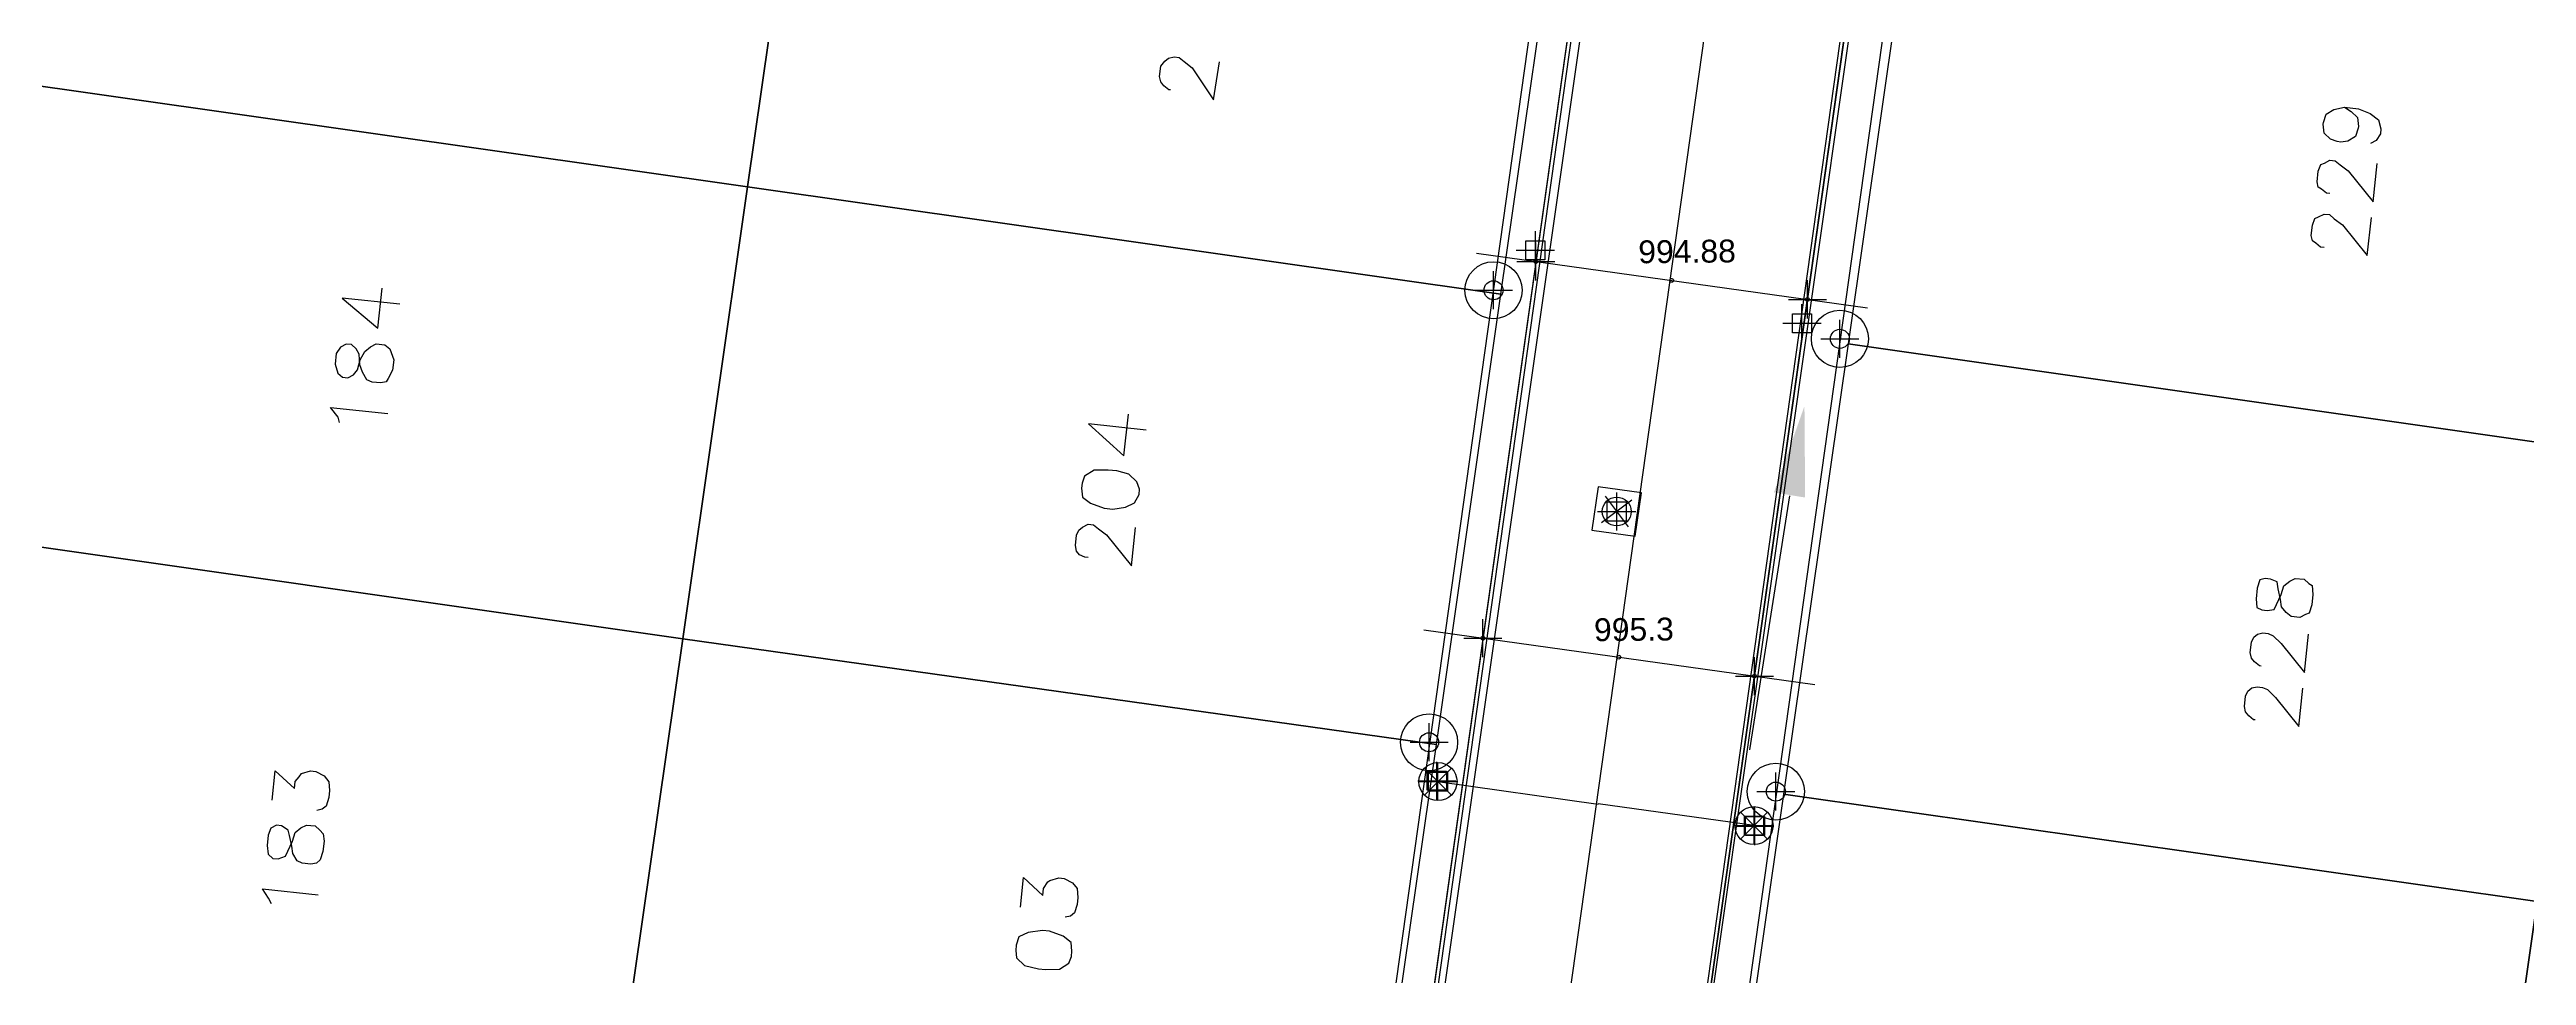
# Model space of a CAD drawing. Header units: metres. Extents: x -977055 to 805873, y -1033982 to 242021.
# Drawn here: x 925.7 to 990.7, y 1076.8 to 1101.2 of the extents above; entities that cross this region are included whole.
import ezdxf

# ---------------------------------------------------------------- set-up
doc = ezdxf.new("R2010")
doc.units = ezdxf.units.M
doc.header["$PDMODE"] = 32
doc.header["$PDSIZE"] = 1.5
for name, color, linetype in [('12-CONDICIONES EXISTENTES', 2, 'Continuous'), ('C-ANNO-MATC-TEXT', 150, 'Continuous'), ('C-ROAD-PROF-TEXT', 11, 'Continuous'), ('LOTE 243', 6, 'Continuous'), ('PUNTOS V', 4, 'Continuous'), ('V-NODE', 1, 'Continuous'), ('V-SITE-VEGE', 80, 'Continuous')]:
    doc.layers.add(name, color=color, linetype=linetype)
for name, color, linetype, true_color in [('PDF2_area escolar', 7, 'Continuous', 0x989898), ('PDF_Geometry', 7, 'Continuous', 0x797979), ('PDF_Solid Fills', 7, 'Continuous', 0x797979)]:
    doc.layers.add(name, color=color, linetype=linetype, true_color=true_color)
doc.styles.get("Standard").update_dxf_attribs({"font": 'arial.ttf'})

# ---------------------------------------------------------------- blocks, each defined once
blk = doc.blocks.new('base')
at = {"layer": 'PDF_Geometry', "lineweight": 25, "extrusion": (-0.000787417, 0.063364, 0.99799), "elevation": 0.026}
for points in [[(-314.355, -197.288), (-299.601, -195.681), (-292.744, -194.188), (-282.663, -192.111), (-274.476, -190.361), (-258.037, -185.154), (-248.029, -180.61), (-240.539, -177.71), (-228.643, -174.042), (-222.733, -172.714), (-217.384, -171.04), (-209.935, -169.248), (-202.16, -164.759), (-196.196, -160.284), (-195.073, -159.817), (-178.095, -157.457), (-154.298, -156.614), (-136.667, -154.611), (-124.436, -153.164), (-118.066, -151.474), (-100.79, -146.646), (-80.955, -140.967), (-73.385, -139.328), (-61.694, -135.822), (-40.504, -131.604), (-37.727, -130.872), (-17.661, -129.441), (1.311, -127.461), (21.092, -124.929), (41.006, -122.83), (47.376, -123.458), (63.592, -123.186), (81.402, -124.312), (85.639, -96.072), (88.705, -66.393), (92.811, -40.781), (97.16, -22.386), (100.596, -1.562), (102.483, 8.32), (109.691, 37.361), (117.528, 76.62), (126.217, 115.638), (131.513, 149.592), (134.682, 173.973), (136.916, 195.591), (139.956, 229.678), (141.558, 250.676), (142.614, 271.37), (143.252, 283.21), (147.066, 312.938), (152.58, 355.631), (153.554, 396.042), (150.869, 418.02), (151.777, 438.639), (150.959, 458.028), (151.777, 438.639), (150.869, 418.02), (153.554, 396.042), (152.58, 355.631), (147.066, 312.938), (143.252, 283.21), (142.614, 271.37), (141.558, 250.676), (139.956, 229.678), (136.916, 195.591), (134.682, 173.973), (131.513, 149.592), (126.217, 115.638), (117.528, 76.62), (109.691, 37.361), (102.483, 8.32), (100.596, -1.562), (97.16, -22.386), (92.811, -40.781), (88.705, -66.393), (85.639, -96.072), (81.402, -124.312), (63.592, -123.186), (47.376, -123.458), (41.006, -122.83), (21.092, -124.929), (1.311, -127.461), (-17.661, -129.441), (-37.727, -130.872), (-40.504, -131.604), (-61.694, -135.822), (-73.385, -139.328), (-80.955, -140.967), (-100.79, -146.646), (-118.066, -151.474), (-124.436, -153.164), (-136.667, -154.611), (-154.298, -156.614), (-178.095, -157.457), (-195.073, -159.817), (-196.196, -160.284), (-202.16, -164.759), (-209.935, -169.248), (-217.384, -171.04), (-222.733, -172.714), (-228.643, -174.042), (-240.539, -177.71), (-248.029, -180.61), (-258.037, -185.154), (-274.476, -190.361), (-282.663, -192.111), (-292.744, -194.188), (-299.601, -195.681), (-314.355, -197.288), (-312.178, -178.446), (-309.146, -157.898), (-306.876, -132.899), (-305.823, -118.002), (-298.643, -78.802), (-291.055, -45.077), (-282.252, -15.116), (-275.645, 10.473), (-270.319, 33.898), (-263.825, 63.164), (-258.15, 86.408), (-284.424, 123.888)], [(-73.972, -29.127), (-75.851, -30.477), (-73.972, -29.127), (-35.504, -35.06), (-34.154, -36.938), (-44.268, -102.03), (-86.666, -112.549), (-88.335, -111.003), (-75.851, -30.477)], [(-73.418, -83.03), (-73.373, -83.036), (-73.246, -83.143), (-73.166, -83.246), (-73.137, -83.389), (-73.17, -83.663), (-73.278, -83.789), (-73.38, -83.869), (-73.523, -83.898), (-73.66, -83.882), (-73.786, -83.774), (-73.998, -83.609), (-74.544, -82.755), (-74.711, -83.755)], [(-104.247, -82.191), (-104.418, -82.077), (-104.585, -81.918), (-104.603, -81.684), (-104.597, -81.639), (-104.524, -81.415), (-104.325, -81.3), (-104.136, -81.277), (-104.045, -81.288), (-103.868, -81.355), (-103.701, -81.515), (-103.683, -81.749), (-103.689, -81.794), (-103.762, -82.017), (-103.961, -82.132), (-104.247, -82.191), (-104.612, -82.147), (-104.921, -82.017), (-105.133, -81.852), (-105.197, -81.613), (-105.181, -81.476), (-105.067, -81.304), (-104.919, -81.229)], [(-103.834, -79.922), (-103.743, -79.933), (-103.617, -80.041), (-103.531, -80.098), (-103.502, -80.24), (-103.535, -80.515), (-103.602, -80.692), (-103.699, -80.727), (-103.847, -80.801), (-103.984, -80.785), (-104.111, -80.677), (-104.323, -80.512), (-104.966, -79.693), (-105.087, -80.698)], [(-103.663, -78.505), (-103.572, -78.516), (-103.446, -78.624), (-103.36, -78.681), (-103.331, -78.823), (-103.364, -79.098), (-103.432, -79.275), (-103.529, -79.31), (-103.677, -79.385), (-103.814, -79.368), (-103.94, -79.26), (-104.152, -79.095), (-104.795, -78.276), (-104.916, -79.282)], [(-53.108, -77.64), (-51.599, -77.822), (-52.522, -77.015), (-52.649, -78.067)], [(-51.483, -74.544), (-51.453, -74.686), (-51.252, -74.942), (-52.761, -74.761)], [(-72.664, -74.079), (-71.156, -74.26), (-72.074, -73.408), (-72.206, -74.505)], [(-89.542, -72.138), (-88.74, -67.412), (-88.412, -65.457)], [(-71.103, -70.742), (-71.012, -70.753), (-70.88, -70.816), (-70.8, -70.918), (-70.771, -71.061), (-70.804, -71.335), (-70.866, -71.467), (-70.968, -71.547), (-71.116, -71.622), (-71.254, -71.605), (-71.38, -71.497), (-71.592, -71.333), (-72.235, -70.513), (-72.356, -71.519)], [(-101.874, -67.499), (-101.828, -67.504), (-101.702, -67.612), (-101.622, -67.715), (-101.592, -67.857), (-101.625, -68.132), (-101.688, -68.263), (-101.79, -68.344), (-101.933, -68.373), (-102.07, -68.356), (-102.201, -68.294), (-102.408, -68.084), (-103.011, -67.316), (-103.132, -68.321)], [(-101.703, -66.082), (-101.657, -66.088), (-101.531, -66.195), (-101.451, -66.298), (-101.422, -66.44), (-101.455, -66.715), (-101.517, -66.846), (-101.619, -66.927), (-101.762, -66.956), (-101.899, -66.939), (-102.031, -66.877), (-102.237, -66.667), (-102.84, -65.899), (-102.961, -66.904)], [(-49.591, -64.616), (-49.685, -65.393), (-50.184, -64.916), (-50.206, -65.099), (-50.313, -65.225), (-50.37, -65.311), (-50.61, -65.375), (-50.747, -65.358), (-50.964, -65.239), (-51.085, -65.086), (-51.103, -64.852), (-51.081, -64.669), (-51.008, -64.446), (-50.905, -64.365), (-50.763, -64.336)], [(-49.54, -61.887), (-49.465, -62.035), (-49.31, -62.285), (-50.773, -62.109)], [(-69.208, -61.557), (-69.302, -62.334), (-69.801, -61.857), (-69.823, -62.04), (-69.936, -62.212), (-69.988, -62.252), (-70.227, -62.316), (-70.364, -62.299), (-70.582, -62.18), (-70.702, -62.027), (-70.721, -61.793), (-70.698, -61.61), (-70.625, -61.387), (-70.523, -61.306), (-70.38, -61.277)]]:
    blk.add_lwpolyline(points, dxfattribs=at)
for points in [[(-138.576, -126.188), (-140.244, -124.642), (-124.468, -22.95), (-122.584, -21.554), (-84.121, -27.533), (-82.771, -29.411), (-95.915, -114.263), (-97.512, -115.972)], [(-62.277, -80.616), (-64.12, -92.451), (-44.365, -95.526), (-42.522, -83.692)], [(-82.031, -77.541), (-83.88, -89.421), (-64.12, -92.451), (-62.277, -80.616)], [(-110.889, -73.044), (-112.737, -84.924), (-92.983, -88), (-91.134, -76.119)], [(-60.428, -68.736), (-62.277, -80.616), (-42.522, -83.692), (-40.674, -71.812)], [(-80.188, -65.706), (-82.031, -77.541), (-62.277, -80.616), (-60.428, -68.736)], [(-51.39, -76.085), (-51.454, -75.846), (-51.58, -75.738), (-51.717, -75.721), (-51.865, -75.796), (-51.973, -75.922), (-52.052, -76.191), (-52.171, -76.408), (-52.325, -76.529), (-52.473, -76.604), (-52.701, -76.576), (-52.827, -76.468), (-52.862, -76.372), (-52.931, -76.178), (-52.898, -75.903), (-52.779, -75.686), (-52.723, -75.6), (-52.58, -75.571), (-52.352, -75.598), (-52.22, -75.661), (-52.105, -75.86), (-52.035, -76.054), (-52.023, -76.334), (-51.948, -76.482), (-51.822, -76.59), (-51.685, -76.606), (-51.537, -76.531), (-51.423, -76.359)], [(-109.045, -61.209), (-110.889, -73.044), (-91.134, -76.119), (-89.291, -64.285)], [(-70.952, -72.569), (-70.971, -72.335), (-71.183, -72.17), (-71.537, -72.035), (-71.766, -72.007), (-72.097, -72.06), (-72.342, -72.17), (-72.461, -72.387), (-72.477, -72.524), (-72.408, -72.718), (-72.201, -72.929), (-71.887, -73.013), (-71.658, -73.04), (-71.287, -73.039), (-71.037, -72.884), (-70.969, -72.706)], [(-58.585, -56.902), (-60.428, -68.736), (-40.674, -71.812), (-38.83, -59.977)], [(-101.763, -69.274), (-101.781, -69.04), (-101.913, -68.978), (-102.05, -68.962), (-102.238, -68.985), (-102.301, -69.117), (-102.425, -69.38), (-102.498, -69.603), (-102.652, -69.724), (-102.8, -69.799), (-103.029, -69.771), (-103.155, -69.663), (-103.241, -69.606), (-103.259, -69.372), (-103.226, -69.098), (-103.152, -68.875), (-103.056, -68.84), (-102.907, -68.766), (-102.679, -68.793), (-102.553, -68.901), (-102.432, -69.055), (-102.408, -69.243), (-102.35, -69.528), (-102.326, -69.717), (-102.149, -69.784), (-102.012, -69.801), (-101.869, -69.772), (-101.796, -69.549)], [(-78.339, -53.826), (-80.188, -65.706), (-60.428, -68.736), (-58.585, -56.902)], [(-107.197, -49.329), (-109.045, -61.209), (-89.291, -64.285), (-87.442, -52.405)], [(-49.448, -63.428), (-49.466, -63.194), (-49.592, -63.086), (-49.729, -63.07), (-49.923, -63.139), (-49.985, -63.271), (-50.11, -63.534), (-50.183, -63.757), (-50.337, -63.877), (-50.485, -63.952), (-50.713, -63.925), (-50.839, -63.817), (-50.92, -63.714), (-50.943, -63.526), (-50.91, -63.252), (-50.837, -63.029), (-50.735, -62.948), (-50.592, -62.919), (-50.364, -62.947), (-50.232, -63.009), (-50.117, -63.208), (-50.093, -63.397), (-50.035, -63.682), (-50.006, -63.825), (-49.834, -63.938), (-49.697, -63.955), (-49.549, -63.88), (-49.481, -63.702)], [(-126.957, -46.3), (-128.8, -58.134), (-109.045, -61.209), (-107.197, -49.329)], [(-69.071, -60.415), (-69.094, -60.226), (-69.301, -60.016), (-69.661, -59.926), (-69.844, -59.904), (-70.215, -59.906), (-70.466, -60.061), (-70.533, -60.239), (-70.55, -60.376), (-70.532, -60.61), (-70.32, -60.774), (-69.965, -60.91), (-69.782, -60.932), (-69.405, -60.884), (-69.16, -60.775), (-69.087, -60.552)]]:
    blk.add_lwpolyline(points, close=True, dxfattribs=at)
blk = doc.blocks.new('*U3056')
at = {"color": 0, "linetype": 'ByBlock', "lineweight": -2, "transparency": 16777216}
for p, q in [((-1, 0), (1, 0)), ((0, -1), (0, 1))]:
    blk.add_line(p, q, dxfattribs=at)
blk.add_circle((0, 0), 0.5, dxfattribs=at)
blk = doc.blocks.new('*U3185', base_point=(961.91, 1082.959, 996.181))
at = {"layer": 'V-NODE', "color": 90, "lineweight": -2, "xscale": 0.5, "yscale": 0.5, "zscale": 0.5}
blk.add_blockref('*U3056', (961.91, 1082.959, 996.181), dxfattribs=at)
blk = doc.blocks.new('*U3188', base_point=(971.019, 1081.662, 996.289))
at = {"layer": 'V-NODE', "color": 90, "lineweight": -2, "xscale": 0.5, "yscale": 0.5, "zscale": 0.5}
blk.add_blockref('*U3056', (971.019, 1081.662, 996.289), dxfattribs=at)
blk = doc.blocks.new('*U3191', base_point=(963.604, 1094.842, 995.82))
at = {"layer": 'V-NODE', "color": 90, "lineweight": -2, "xscale": 0.5, "yscale": 0.5, "zscale": 0.5}
blk.add_blockref('*U3056', (963.604, 1094.842, 995.82), dxfattribs=at)
blk = doc.blocks.new('*U3194', base_point=(972.701, 1093.565, 995.932))
at = {"layer": 'V-NODE', "color": 90, "lineweight": -2, "xscale": 0.5, "yscale": 0.5, "zscale": 0.5}
blk.add_blockref('*U3056', (972.701, 1093.565, 995.932), dxfattribs=at)
blk = doc.blocks.new('*U3818')
at = {"color": 0, "linetype": 'ByBlock', "lineweight": -2, "transparency": 16777216}
for p, q in [((-1, 0), (1, 0)), ((0, -1), (0, 1))]:
    blk.add_line(p, q, dxfattribs=at)
blk = doc.blocks.new('*U3830', base_point=(971.847, 1094.603, 994.88))
at = {"layer": 'V-NODE', "color": 4, "lineweight": -2, "xscale": 0.5, "yscale": 0.5, "zscale": 0.5}
blk.add_blockref('*U3818', (971.847, 1094.603, 994.88), dxfattribs=at)
blk = doc.blocks.new('*U3833', base_point=(964.716, 1095.599, 994.88))
at = {"layer": 'V-NODE', "color": 4, "lineweight": -2, "xscale": 0.5, "yscale": 0.5, "zscale": 0.5}
blk.add_blockref('*U3818', (964.716, 1095.599, 994.88), dxfattribs=at)
blk = doc.blocks.new('*U3836', base_point=(970.456, 1084.7, 995.3))
at = {"layer": 'V-NODE', "color": 4, "lineweight": -2, "xscale": 0.5, "yscale": 0.5, "zscale": 0.5}
blk.add_blockref('*U3818', (970.456, 1084.7, 995.3), dxfattribs=at)
blk = doc.blocks.new('*U3839', base_point=(963.325, 1085.696, 995.3))
at = {"layer": 'V-NODE', "color": 4, "lineweight": -2, "xscale": 0.5, "yscale": 0.5, "zscale": 0.5}
blk.add_blockref('*U3818', (963.325, 1085.696, 995.3), dxfattribs=at)
blk = doc.blocks.new('*U4211')
at = {"color": 0, "linetype": 'ByBlock', "lineweight": -2, "transparency": 16777216}
for p, q in [((-0.71, -0.71), (0.71, 0.71)), ((-0.71, 0.71), (0.71, -0.71))]:
    blk.add_line(p, q, dxfattribs=at)
blk = doc.blocks.new('*U4213', base_point=(966.838, 1089.026))
at = {"layer": 'V-NODE', "lineweight": -2, "xscale": 0.5, "yscale": 0.5, "zscale": 0.5}
blk.add_blockref('*U4211', (966.838, 1089.026), dxfattribs=at)
blk = doc.blocks.new('*U4228', base_point=(962.144, 1081.925, 995.473))
at = {"layer": 'V-NODE', "lineweight": -2, "xscale": 0.5, "yscale": 0.5, "zscale": 0.5}
blk.add_blockref('*U4211', (962.144, 1081.925, 995.473), dxfattribs=at)
blk = doc.blocks.new('*U4229', base_point=(970.445, 1080.768, 995.5))
at = {"layer": 'V-NODE', "lineweight": -2, "xscale": 0.5, "yscale": 0.5, "zscale": 0.5}
blk.add_blockref('*U4211', (970.445, 1080.768, 995.5), dxfattribs=at)
blk = doc.blocks.new('*U4239')
at = {"color": 0, "linetype": 'ByBlock', "lineweight": -2, "transparency": 16777216}
for p, q in [((-1, 0), (1, 0)), ((0, -1), (0, 1))]:
    blk.add_line(p, q, dxfattribs=at)
blk.add_lwpolyline([(-0.5, -0.5), (-0.5, 0.5), (0.5, 0.5), (0.5, -0.5)], close=True, dxfattribs=at)

msp = doc.modelspace()

# ---------------------------------------------------------------- linework, layer by layer
at = {"elevation": 1009.43524}
msp.add_lwpolyline([(976.09839, 1124.86268), (968.96842, 1125.8644), (958.11644, 1048.623), (965.24641, 1047.62128)], close=True, dxfattribs=at)
msp.add_lwpolyline([(964.89216, 1045.08862), (974.63002, 1114.40798), (967.499, 1115.404)], dxfattribs=at)
at = {"layer": '12-CONDICIONES EXISTENTES', "color": 1}
for p, q in [((962.144, 1081.925, 995.471), (966.34756, 1081.33442, 1009.43524)), ((970.445, 1080.768, 995.498), (966.34883, 1081.34349, 1009.43524))]:
    msp.add_line(p, q, dxfattribs=at)
at = {"layer": '12-CONDICIONES EXISTENTES', "color": 1, "elevation": 994.665}
msp.add_lwpolyline([(973.92391, 1135.62769), (961.42901, 1046.66931)], dxfattribs=at)
at = {"layer": '12-CONDICIONES EXISTENTES', "color": 1, "elevation": -0.002}
msp.add_lwpolyline([(967.32743, 1088.37661), (967.48739, 1089.51543), (966.34857, 1089.67539), (966.18861, 1088.53657)], close=True, dxfattribs=at)
at = {"layer": '12-CONDICIONES EXISTENTES', "color": 1}
for centre, radius in [((966.838, 1089.026, -0.002), 0.38), ((962.144, 1081.925, 995.471), 0.5), ((970.445, 1080.768, 995.498), 0.5)]:
    msp.add_circle(centre, radius, dxfattribs=at)
for p in [(963.604, 1094.842, 995.82), (972.701, 1093.565, 995.932), (961.91, 1082.959, 996.181), (971.019, 1081.662, 996.289)]:
    msp.add_point(p, dxfattribs=at)
at = {"layer": 'LOTE 243', "color": 1, "elevation": 1009.43524}
for points in [[(977.00002, 1131.99893), (965.07922, 1047.15006), (962.46607, 1028.44811), (952.78003, 959.1458), (950.94785, 946.05157), (937.95342, 853.36412)], [(977.09482, 1131.955), (965.17825, 1047.13615), (962.56511, 1028.43427), (952.87906, 959.13196), (951.04689, 946.03771), (938.06969, 853.47319)], [(978.04222, 1131.51066), (966.16852, 1046.99702), (963.55549, 1028.29589), (953.86944, 958.99354), (952.03724, 945.89914), (939.06001, 853.33435)]]:
    msp.add_lwpolyline(points, dxfattribs=at)
at = {"layer": 'LOTE 243', "color": 1, "linetype": 'ByBlock', "elevation": 1009.43524}
for points in [[(969.31839, 1128.35544), (958.04827, 1048.13787), (955.43438, 1029.43062), (945.74837, 960.12858), (943.91635, 947.03543), (930.42045, 850.77109)], [(969.42483, 1128.39428), (958.1473, 1048.12396), (957.85334, 1046.02015)], [(968.254, 1127.967), (957.058, 1048.277), (954.444, 1029.569), (944.758, 960.267), (942.926, 947.174), (929.43014, 850.90993)]]:
    msp.add_lwpolyline(points, dxfattribs=at)
at = {"layer": 'PDF_Solid Fills', "transparency": 33554559, "extrusion": (-0.000787417, 0.063364, 0.99799)}
msp.add_solid([(-984.43231, -1012.19315, 1060.76006), (-985.26165, -1014.45815, 1060.76006), (-985.24954, -1012.04832, 1060.76006)], dxfattribs=at)
at = {"layer": 'PUNTOS V', "color": 1, "elevation": 998.289}
for points in [[(963.15975, 1095.81647), (973.42513, 1094.38205)], [(961.77585, 1085.91269), (972.04124, 1084.47827)]]:
    msp.add_lwpolyline(points, dxfattribs=at)
at = {"layer": 'PUNTOS V', "color": 1}
for centre in [(964.71652, 1095.60059, 998.289), (968.28166, 1095.10077, 998.289), (971.84679, 1094.60095, 998.289), (963.32524, 1085.69784, 998.289), (966.89037, 1085.19802, 998.289), (970.45551, 1084.6982, 998.289)]:
    msp.add_circle(centre, 0.05, dxfattribs=at)

# ---------------------------------------------------------------- block references
at = {"layer": 'C-ANNO-MATC-TEXT', "lineweight": -2, "xscale": 0.5, "yscale": 0.5, "zscale": 0.5}
for p in [(964.702, 1095.892, 995.177), (971.705, 1093.976, 995.224), (966.838, 1089.026, -0.002), (962.114, 1081.947, 995.21), (962.144, 1081.925, 995.471), (970.445, 1080.768, 995.498), (970.468, 1080.756, 995.314)]:
    msp.add_blockref('*U4239', p, dxfattribs=at)
at = {"layer": 'PDF2_area escolar'}
msp.add_blockref('base', (882.736, 1016.336, 999.038), dxfattribs=at)
at = {"layer": 'V-NODE'}
for name, p in [('*U3191', (963.604, 1094.842, 995.82)), ('*U3194', (972.701, 1093.565, 995.932)), ('*U3185', (961.91, 1082.959, 996.181)), ('*U4228', (962.144, 1081.925, 995.471)), ('*U3188', (971.019, 1081.662, 996.289)), ('*U4229', (970.445, 1080.768, 995.498))]:
    msp.add_blockref(name, p, dxfattribs=at)
at = {"layer": 'V-NODE', "rotation": 262.0046660526957}
msp.add_blockref('*U4213', (966.838, 1089.026, -0.002), dxfattribs=at)
at = {"layer": 'V-SITE-VEGE'}
for name, p in [('*U3833', (964.716, 1095.599, 994.879)), ('*U3830', (971.847, 1094.603, 994.879)), ('*U3839', (963.325, 1085.696, 995.299)), ('*U3836', (970.456, 1084.7, 995.299))]:
    msp.add_blockref(name, p, dxfattribs=at)

# ---------------------------------------------------------------- texts
at = {"layer": 'C-ROAD-PROF-TEXT', "color": 11, "linetype": 'Continuous', "lineweight": -3, "char_height": 0.6, "attachment_point": 8, "rotation": 0.5711077}
for s, insert in [('{\\C2;994.88}', (968.68958, 1095.55518, 2007.72424)), ('{\\C2;995.3}', (967.29354, 1085.61852, 2007.72424))]:
    msp.add_mtext(s, dxfattribs=dict(at, insert=insert))

doc.saveas('drawing.dxf')
